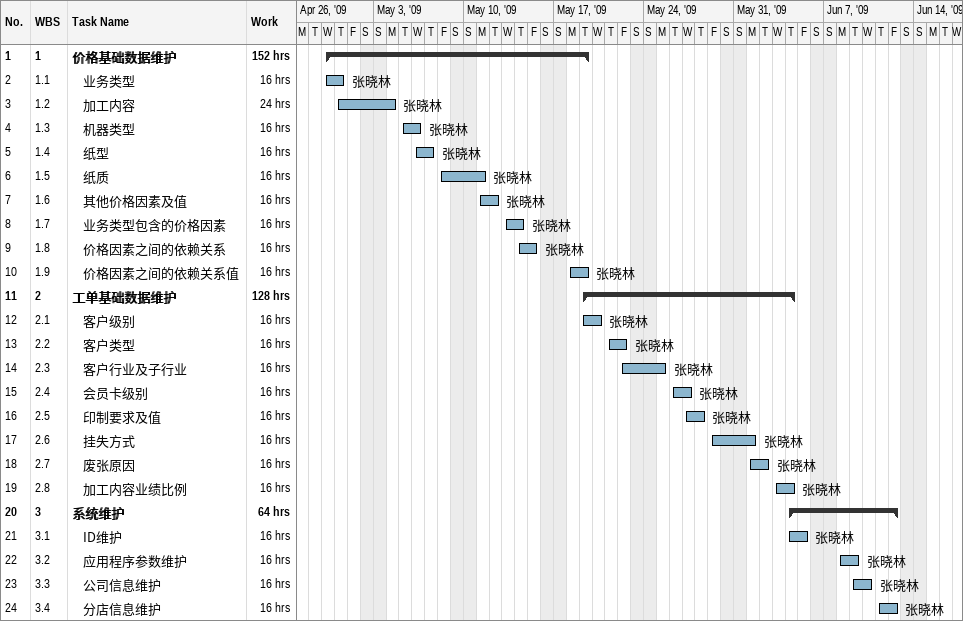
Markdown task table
| ID | WBS | Task | Start | Finish | Resources | Work (h) |
|---|---|---|---|---|---|---|
| 1 | 1 | **价格基础数据维护** | 2009-04-29 | 2009-05-19 |  | 152 |
| 2 | 1.1 | 业务类型 | 2009-04-29 | 2009-04-30 | 张晓林 | 16 |
| 3 | 1.2 | 加工内容 | 2009-04-30 | 2009-05-04 | 张晓林 | 24 |
| 4 | 1.3 | 机器类型 | 2009-05-05 | 2009-05-06 | 张晓林 | 16 |
| 5 | 1.4 | 纸型 | 2009-05-06 | 2009-05-07 | 张晓林 | 16 |
| 6 | 1.5 | 纸质 | 2009-05-08 | 2009-05-11 | 张晓林 | 16 |
| 7 | 1.6 | 其他价格因素及值 | 2009-05-11 | 2009-05-12 | 张晓林 | 16 |
| 8 | 1.7 | 业务类型包含的价格因素 | 2009-05-13 | 2009-05-14 | 张晓林 | 16 |
| 9 | 1.8 | 价格因素之间的依赖关系 | 2009-05-14 | 2009-05-15 | 张晓林 | 16 |
| 10 | 1.9 | 价格因素之间的依赖关系值 | 2009-05-18 | 2009-05-19 | 张晓林 | 16 |
| 11 | 2 | **工单基础数据维护** | 2009-05-19 | 2009-06-04 |  | 128 |
| 12 | 2.1 | 客户级别 | 2009-05-19 | 2009-05-20 | 张晓林 | 16 |
| 13 | 2.2 | 客户类型 | 2009-05-21 | 2009-05-22 | 张晓林 | 16 |
| 14 | 2.3 | 客户行业及子行业 | 2009-05-22 | 2009-05-25 | 张晓林 | 16 |
| 15 | 2.4 | 会员卡级别 | 2009-05-26 | 2009-05-27 | 张晓林 | 16 |
| 16 | 2.5 | 印制要求及值 | 2009-05-27 | 2009-05-28 | 张晓林 | 16 |
| 17 | 2.6 | 挂失方式 | 2009-05-29 | 2009-06-01 | 张晓林 | 16 |
| 18 | 2.7 | 废张原因 | 2009-06-01 | 2009-06-02 | 张晓林 | 16 |
| 19 | 2.8 | 加工内容业绩比例 | 2009-06-03 | 2009-06-04 | 张晓林 | 16 |
| 20 | 3 | **系统维护** | 2009-06-04 | 2009-06-12 |  | 64 |
| 21 | 3.1 | ID维护 | 2009-06-04 | 2009-06-05 | 张晓林 | 16 |
| 22 | 3.2 | 应用程序参数维护 | 2009-06-08 | 2009-06-09 | 张晓林 | 16 |
| 23 | 3.3 | 公司信息维护 | 2009-06-09 | 2009-06-10 | 张晓林 | 16 |
| 24 | 3.4 | 分店信息维护 | 2009-06-11 | 2009-06-12 | 张晓林 | 16 |
